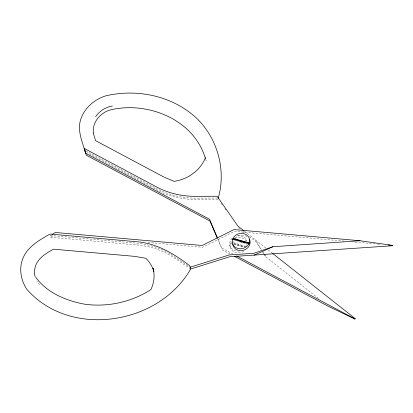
<?xml version="1.0" encoding="UTF-8"?>
<svg xmlns="http://www.w3.org/2000/svg" width="413" height="413" viewBox="0 0 413 413"><rect width="100%" height="100%" fill="white"/><g stroke="black" fill="none" stroke-linecap="round" stroke-linejoin="round"><path stroke-width="0.31" stroke-dasharray="2.06 1.55" d="M232.808 242.116L233.144 241.135M232.803 242.457L230.96 241.889L230.547 243.185A8.781 7.651 -14.6 0 0 233.949 251.868A8.781 7.651 -14.6 0 0 244.537 250.634M190.651 269.028L174.214 257.903A79.714 69.446 -14.6 0 0 136.682 244.914L50.851 237.31L50.381 235.508L51.377 234.904M50.851 237.31L53.835 235.493M217.563 198.034L196.216 198.142A79.714 69.446 -14.6 0 1 157.1 188.782L85.914 150.874M217.94 199.474C197.59 200.315 175.824 200.465 157.477 190.223L86.859 152.619M344.215 241.099L234.47 231.378L202.613 247.284L146.847 242.343M355.123 242.064L376.945 244M377.585 244.057L380.796 244.341M50.381 235.508L136.213 243.112A79.714 69.446 -14.6 0 1 168.205 252.704M234.15 243.949L244.011 246.943M230.547 243.185L233.015 243.933M233.629 244.119L244.104 247.304M233.417 242.648L246.334 246.618M233.51 243.009L246.432 246.979M233.185 254.093L221.817 248.037L217.79 238.637M230.237 254.072L222.282 249.839L217.506 238.678M174.276 256.463L190.181 267.226M244.362 231.125L266.08 248.27M268.104 249.87L272.157 253.066M238.275 227.749L240.289 229.344M242.813 231.332L244.832 232.927M249.369 236.51L255.926 241.682L261.155 249.72M318.433 298.439L265.688 256.685L263.943 254.005M39.627 284.717L37.79 282.513A23.273 20.278 -14.6 0 1 36.85 281.046M221.198 203.248L222.648 205.333M224.832 208.462L226.283 210.547M262.895 252.4L263.592 253.468M261.398 249.638L255.41 239.71M262.714 251.806L263.706 253.432M264.036 253.974L265.688 256.685L265.218 254.878M205.633 159.051L206.293 160.853L205.87 159.227M230.96 241.889L231.053 242.25M229.778 245.379L230.248 247.18M246.871 244.372A8.781 7.651 -14.6 0 1 246.576 245.363M239.457 250.949A8.781 7.651 -14.6 0 1 230.077 241.383L231.089 239.514A8.781 7.651 -14.6 0 1 232.173 238.28M237.196 235.797A8.781 7.651 -14.6 0 1 246.747 240.882M234.951 238.487A8.781 7.651 -14.6 0 1 246.349 240.877M168.68 252.973A79.714 69.446 -14.6 0 1 170.089 253.788M171.018 254.346A79.714 69.446 -14.6 0 1 173.295 255.802M235.054 237.976A8.781 7.651 -14.6 0 1 247.774 237.243"/><path stroke-width="0.62" d="M218.198 198.255C226.365 170.259 217.615 138.432 196.655 118.237C172.696 95.893 137.255 88.397 105.743 95.857C94.742 99.27 85.006 107.452 81.067 118.443C76.792 129.563 82.063 141.076 85.155 151.71M232.674 239.334L232.338 240.314A8.781 7.651 -14.6 0 0 238.384 248.6A8.781 7.651 -14.6 0 0 248.858 243.804L248.956 244.16L249.524 241.837A8.781 7.651 -14.6 0 0 243.484 233.551A8.781 7.651 -14.6 0 0 233.004 238.353L232.767 239.695L232.674 239.334L248.858 243.804M205.447 157.606C200.444 170.59 187.585 179.438 174.038 181.353L163.724 176.95L95.584 140.663L93.245 133.001M95.702 116.745L96.286 115.81A23.273 20.278 -14.6 0 1 109.249 106.724L112.377 105.971M272.663 253.463L355.149 318.578L354.875 319.012L328.48 306.394L234.212 256.189M190.651 269.028C158.757 325 70.071 338.892 26.654 289.11C21.197 280.639 18.936 269.622 22.333 259.937C26.571 247.155 39.054 240.294 50.004 234.068L135.836 241.667C156.119 242.901 174.069 253.752 189.804 265.786L190.651 269.028L229.721 256.741L392.35 245.756L392.345 245.363L360.038 240.738L234.001 229.576L202.143 245.482L55.352 232.483L52.368 234.295M354.875 319.012L355.149 318.578M254.016 255.198L272.895 246.731L360.038 240.738M272.895 246.731L253.711 253.288L229.251 254.94L190.181 267.226M388.494 245.023L389.779 245.136M391.065 245.25L392.345 245.363M239.963 241.677L241.76 242.178M242.958 242.508L244.759 243.004M233.004 238.353L249.178 242.87M233.097 238.709L249.271 243.231M217.253 238.089L209.964 221.048L86.281 155.18L84.309 148.463L156.63 186.981A79.714 69.446 -14.6 0 0 195.747 196.335L217.093 196.232L237.805 225.947L243.856 230.728M236.597 255.91L354.839 318.877M35.466 276.782C46.54 292.745 66.266 300.829 84.82 304.221C107.69 307.365 131.401 302.068 150.843 289.652C154.106 283.065 155.04 275.316 153.022 268.213L153.868 271.46C152.402 266.442 149.558 261.883 145.794 258.27L134.401 256.344L53.53 249.178C45.58 253.494 36.468 259.049 34.8 268.78A23.273 20.278 -14.6 0 0 34.955 276.245M217.543 238.048L209.494 219.246L85.811 153.378L84.309 148.463M205.416 158.453C193.878 119.414 147.678 100.88 110.095 109.966C100.282 112.806 91.98 122.465 93.39 133.048M392.314 245.229L392.35 245.756M249.566 239.695A8.781 7.651 -14.6 0 1 249.994 243.639L249.328 245.606A8.781 7.651 -14.6 0 1 239.963 250.567A8.781 7.651 -14.6 0 1 232.731 244.135"/></g></svg>
